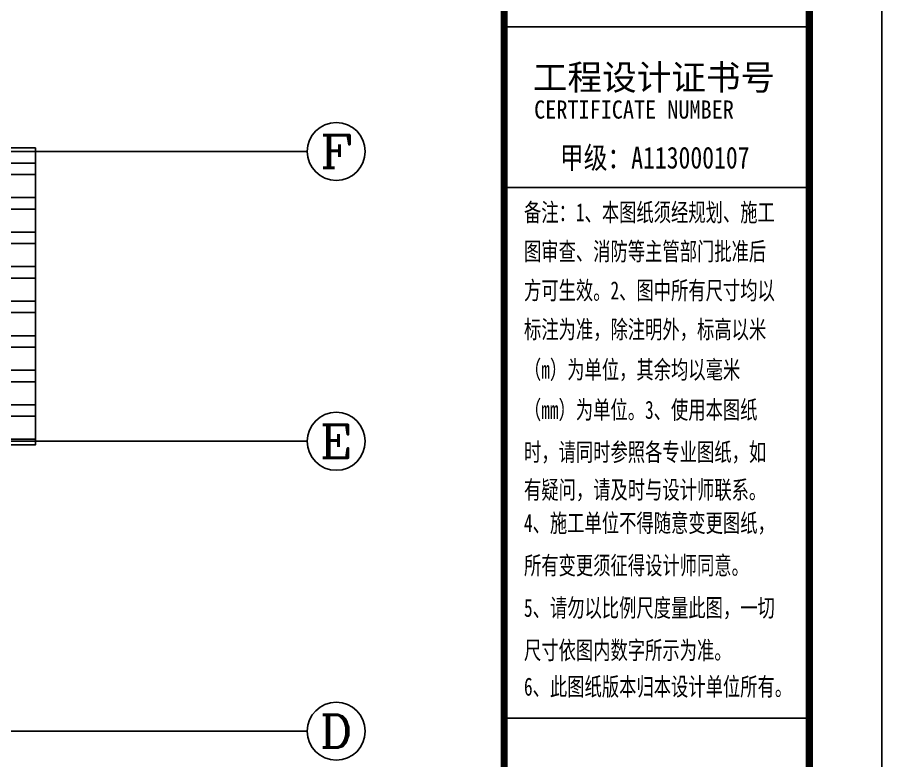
# Model space of a CAD drawing. Extents: x -266287 to 275962, y -324567 to 363765.
# Drawn here: x -95615 to -71765, y -283382 to -262864 of the extents above; entities that cross this region are included whole.
import ezdxf
from ezdxf.enums import TextEntityAlignment as Align

# ---------------------------------------------------------------- set-up
doc = ezdxf.new("R2010")
doc.units = 0
doc.header["$LTSCALE"] = 1000
doc.linetypes.add('DOTE', pattern=[2.42, 2, -0.2, 0.02, -0.2])
doc.layers.get('0').update_dxf_attribs({"linetype": 'CONTINUOUS'})
for name, color, linetype in [('0-TK', 4, 'CONTINUOUS'), ('AXIS', 3, 'CONTINUOUS'), ('AXIS_TEXT', 7, 'CONTINUOUS'), ('DOTE', 1, 'DOTE'), ('PUB_TITLE', 4, 'CONTINUOUS'), ('ROOF', 140, 'CONTINUOUS')]:
    doc.layers.add(name, color=color, linetype=linetype)
doc.styles.add('-黑体', font='simhei.ttf', dxfattribs={"width": 0.8})
doc.styles.add('_TCH_AXIS', font='COMPLEX', dxfattribs={"bigfont": 'GBCBIG'})
doc.styles.add('COMPLEX', font='COMPLEX')

# ---------------------------------------------------------------- blocks, each defined once
blk = doc.blocks.new('_AXISO')
blk.add_circle((0, 0), 0.5)
at = {"layer": 'AXIS_TEXT', "style": 'COMPLEX', "width": 1.041667}
blk.add_attdef('A', text='', height=0.56, dxfattribs=at).set_placement((-0.25, -0.28), (0.25, -0.28), align=Align.FIT)

msp = doc.modelspace()

# ---------------------------------------------------------------- hatches: boundary and pattern name
h = msp.add_hatch()
h.set_pattern_fill('ANSI32', color=256, scale=200, angle=-45, style=0)
h.set_pattern_definition([(360, (-100048.5, -435481.7), (7e-12, 952.5), []), (360, (-99731, -435799.2), (7e-12, 952.5), [])])
h.paths.add_polyline_path([(-95115.20461, -266466.91635), (-95115.20461, -274666.69496), (-96375.20461, -274666.69496), (-96375.20461, -266466.91635)])

# ---------------------------------------------------------------- linework, layer by layer
msp.add_lwpolyline([(-95115.20461, -266466.91635), (-95115.20461, -274666.69496), (-96375.20461, -274666.69496), (-96375.20461, -266466.91635)], close=True)
at = {"layer": '0-TK'}
for p, q in [((-82183.49798, -263125.11917), (-73764.58828, -263125.11917)), ((-82183.49798, -263125.11917), (-73764.58828, -263125.11917)), ((-82183.49798, -267560.45762), (-73764.58828, -267560.45762)), ((-82183.49798, -282205.36582), (-73764.58828, -282205.36582))]:
    msp.add_line(p, q, dxfattribs=at)
at = {"layer": '0-TK', "const_width": 191.9817}
msp.add_lwpolyline([(-82183.49798, -322566.69496), (-82183.49798, -242566.69496)], dxfattribs=at)
at = {"layer": 'AXIS'}
for p, q in [((-95615.20461, -266566.69496), (-87615.20461, -266566.69496)), ((-95615.20461, -274566.69496), (-87615.20461, -274566.69496)), ((-95615.20461, -282566.69496), (-87615.20461, -282566.69496))]:
    msp.add_line(p, q, dxfattribs=at)
at = {"layer": 'DOTE'}
for p, q in [((-202615.20461, -266566.69496), (-95615.20461, -266566.69496)), ((-202615.20461, -274566.69496), (-95615.20461, -274566.69496)), ((-202615.20461, -282566.69496), (-95615.20461, -282566.69496))]:
    msp.add_line(p, q, dxfattribs=at)
at = {"layer": 'PUB_TITLE'}
msp.add_lwpolyline([(-220364.58828, -324566.69496), (-71764.58828, -324566.69496), (-71764.58828, -240566.69496), (-220364.58828, -240566.69496)], close=True, dxfattribs=at)
at = {"layer": 'PUB_TITLE', "const_width": 200}
msp.add_lwpolyline([(-215364.58828, -322566.69496), (-73764.58828, -322566.69496), (-73764.58828, -242566.69496), (-215364.58828, -242566.69496)], close=True, dxfattribs=at)
at = {"layer": 'ROOF'}
for p, q in [((-95115.20461, -266466.91635), (-95115.20461, -274666.69496)), ((-95115.20461, -266518.91635), (-95115.20461, -274610.69496))]:
    msp.add_line(p, q, dxfattribs=at)

# ---------------------------------------------------------------- block references
at = {"layer": 'AXIS'}
ref = msp.add_blockref('_AXISO', (-86815.20461, -266566.69496), dxfattribs=dict(at, xscale=1600, yscale=1600, zscale=1600))
ref.add_attrib('A', 'F', dxfattribs={"layer": 'AXIS_TEXT', "height": 905.09668, "style": '_TCH_AXIS', "width": 1.3125}).set_placement((-87267.75295, -267019.2433), (-86362.65627, -267019.2433), align=Align.FIT)
ref = msp.add_blockref('_AXISO', (-86815.20461, -274566.69496), dxfattribs=dict(at, xscale=1600, yscale=1600, zscale=1600))
ref.add_attrib('A', 'E', dxfattribs={"layer": 'AXIS_TEXT', "height": 905.09668, "style": '_TCH_AXIS', "width": 1.3125}).set_placement((-87267.75295, -275019.2433), (-86362.65627, -275019.2433), align=Align.FIT)
ref = msp.add_blockref('_AXISO', (-86815.20461, -282566.69496), dxfattribs=dict(at, xscale=1600, yscale=1600, zscale=1600))
ref.add_attrib('A', 'D', dxfattribs={"layer": 'AXIS_TEXT', "height": 905.09668, "style": '_TCH_AXIS', "width": 1.235294}).set_placement((-87267.75295, -283019.2433), (-86362.65627, -283019.2433), align=Align.FIT)

# ---------------------------------------------------------------- texts
at = {"style": '-黑体'}
msp.add_text('工程设计证书号', height=700, dxfattribs=at).set_placement((-81390.2918, -264870.43354))
for s, height, width, p in [('CERTIFICATE NUMBER', 500, 0.9, (-81354.64938, -265659.95435)), ('甲级：A113000107', 600, 0.8, (-80640.60938, -267037.52566))]:
    msp.add_text(s, height=height, dxfattribs=dict(at, width=width)).set_placement(p)
at = {"style": '-黑体', "width": 0.7}
for s, p in [('备注：1、本图纸须经规划、施工', (-81635.0518, -268246.38892)), ('图审查、消防等主管部门批准后', (-81635.0518, -269323.77298)), ('方可生效。2、图中所有尺寸均以', (-81635.0518, -270401.15703)), ('标注为准，除注明外，标高以米', (-81635.0518, -271478.54109)), ('（m）为单位，其余均以毫米', (-81635.0518, -272587.53043)), ('（mm）为单位。3、使用本图纸', (-81635.0518, -273696.51976)), ('时，请同时参照各专业图纸，如', (-81635.0518, -274861.09905)), ('有疑问，请及时与设计师联系。', (-81635.0518, -275904.42206)), ('4、施工单位不得随意变更图纸，', (-81635.0518, -276821.99274)), ('所有变更须征得设计师同意。', (-81635.0518, -277991.53821)), ('5、请勿以比例尺度量此图，一切', (-81635.0518, -279161.08369)), ('尺寸依图内数字所示为准。', (-81635.0518, -280330.62916)), ('6、此图纸版本归本设计单位所有。', (-81635.0518, -281336.64434))]:
    msp.add_text(s, height=500, dxfattribs=at).set_placement(p, align=Align.MIDDLE_LEFT)

doc.saveas('drawing.dxf')
